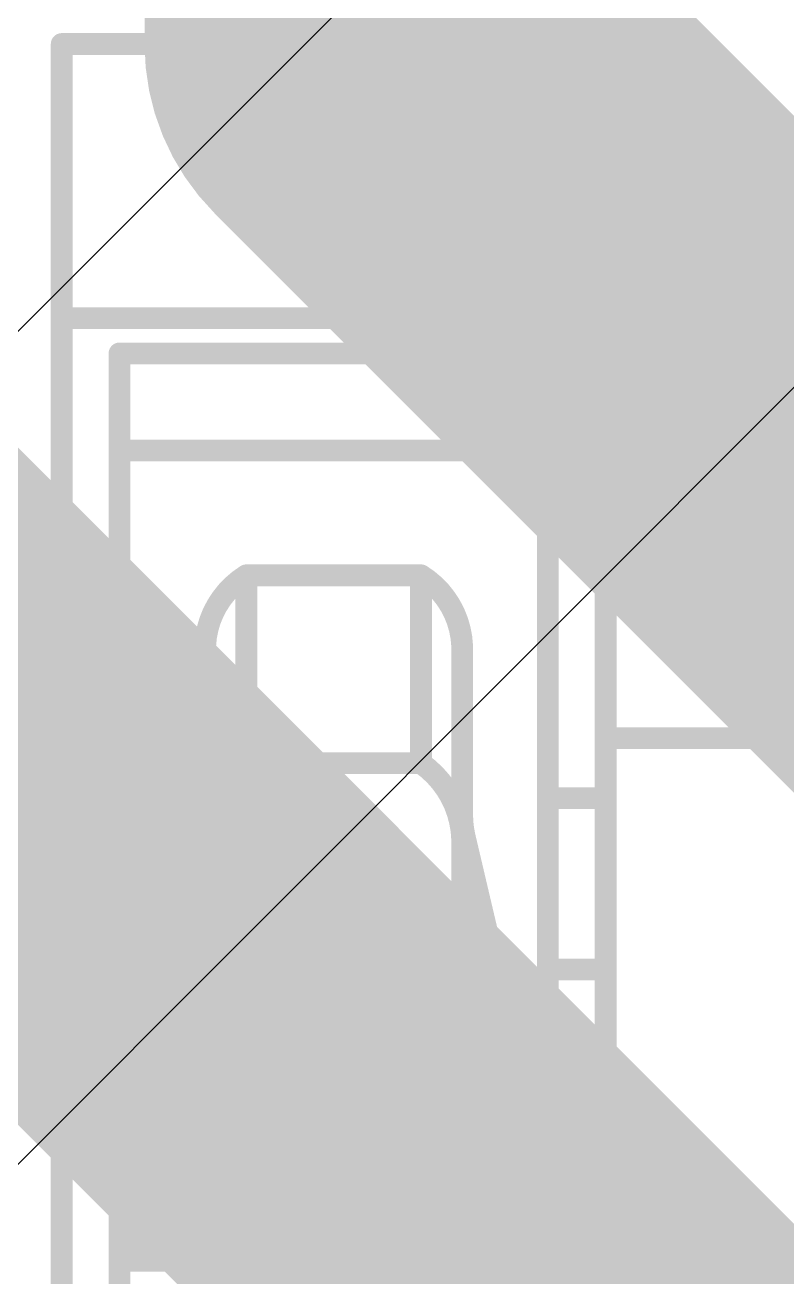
# Model space of a CAD drawing. Header units: inches. Extents: x -6 to 5433, y -4 to 5447.
# Drawn here: x 19.83 to 20.274, y 30.356 to 31.086 of the extents above; entities that cross this region are included whole.
import ezdxf

# ---------------------------------------------------------------- set-up
doc = ezdxf.new("R2010")
doc.units = ezdxf.units.IN
for name, color, linetype in [('Bottom Layer', 5, 'Continuous'), ('Bottom Solder', 6, 'Continuous'), ('Mechanical 4', 56, 'Continuous'), ('Top Layer', 1, 'Continuous'), ('Top Solder', 216, 'Continuous')]:
    doc.layers.add(name, color=color, linetype=linetype)

msp = doc.modelspace()

# ---------------------------------------------------------------- linework, layer by layer
at = {"layer": 'Bottom Layer'}
msp.add_lwpolyline([(18.44298064, 29.52592774, 0.2794, 0.2794, -0.9999999999999999), (19.89078064, 29.52592774, 0.2794, 0.2794, 0)], format="xyseb", dxfattribs=at)
at = {"layer": 'Bottom Solder'}
msp.add_line((13.15442632, 23.74523064), (5432.852131479999, 5447.49311058), dxfattribs=at)
at = {"layer": 'Mechanical 4'}
for points in [[(19.8511541, 31.07494674, 0.0127, 0.0127, 0), (20.1686541, 31.07494674, 0.0127, 0.0127, 0)], [(19.8511541, 30.28744514, 0.0127, 0.0127, 0), (19.8511541, 31.07494674, 0.0127, 0.0127, 0)], [(20.1686541, 30.66994628, 0.0127, 0.0127, 0), (20.1686541, 31.07494674, 0.0127, 0.0127, 0)], [(19.8511541, 30.91494452, 0.0127, 0.0127, 0), (20.1686541, 30.91494452, 0.0127, 0.0127, 0)], [(19.88490562, 30.89440862, 0.0127, 0.0127, 0), (20.13490512, 30.89440862, 0.0127, 0.0127, 0)], [(19.88490562, 30.28744514, 0.0127, 0.0127, 0), (19.88490562, 30.89440862, 0.0127, 0.0127, 0)], [(20.13490512, 30.28744514, 0.0127, 0.0127, 0), (20.13490512, 30.89440862, 0.0127, 0.0127, 0)], [(19.88490562, 30.83773868, 0.0127, 0.0127, 0), (20.13490512, 30.83773868, 0.0127, 0.0127, 0)], [(19.93490552, 30.72369522, 0.0127, 0.0127, -0.2473774344944057), (19.9589136, 30.76494482, 0.0127, 0.0127, 0)], [(19.95891614, 30.76494482, 0.0127, 0.0127, 0), (20.0608946, 30.76494482, 0.0127, 0.0127, 0)], [(19.95891614, 30.65528286, 0.0127, 0.0127, 0), (19.95891614, 30.76494482, 0.0127, 0.0127, 0)], [(20.0608946, 30.65528286, 0.0127, 0.0127, 0), (20.0608946, 30.76494482, 0.0127, 0.0127, 0)], [(20.06089714, 30.76494482, 0.0127, 0.0127, -0.2473774344944055), (20.08490522, 30.72369522, 0.0127, 0.0127, 0)], [(19.93490552, 30.50434844, 0.0127, 0.0127, 0), (19.93490552, 30.72369522, 0.0127, 0.0127, 0)], [(20.08490522, 30.50434844, 0.0127, 0.0127, 0), (20.08490522, 30.72369522, 0.0127, 0.0127, 0)], [(19.5336541, 30.66994628, 0.0127, 0.0127, 0), (19.8511541, 30.66994628, 0.0127, 0.0127, 0)], [(20.1686541, 30.66994628, 0.0127, 0.0127, 0), (20.4861541, 30.66994628, 0.0127, 0.0127, 0)], [(20.1686541, 30.28744514, 0.0127, 0.0127, 0), (20.1686541, 30.66994628, 0.0127, 0.0127, 0)], [(19.93490552, 30.61071348, 0.0127, 0.0127, -0.2374800627721871), (19.9589136, 30.6552854, 0.0127, 0.0127, 0)], [(19.95891614, 30.65528286, 0.0127, 0.0127, 0), (20.0608946, 30.65528286, 0.0127, 0.0127, 0)], [(20.06089714, 30.6552854, 0.0127, 0.0127, -0.2374800627721868), (20.08490522, 30.61071348, 0.0127, 0.0127, 0)], [(19.8511541, 30.63494508, 0.0127, 0.0127, 0), (19.88490562, 30.63494508, 0.0127, 0.0127, 0)], [(20.13490512, 30.63494508, 0.0127, 0.0127, 0), (20.1686541, 30.63494508, 0.0127, 0.0127, 0)], [(19.93490552, 30.62525752, 0.0127, 0.0127, -0.05786385222314867), (19.9333866, 30.61223494, 0.0127, 0.0127, 0)], [(20.08642414, 30.61223494, 0.0127, 0.0127, -0.05786385222358634), (20.08490522, 30.62525752, 0.0127, 0.0127, 0)], [(19.9128634, 30.5249453, 0.0127, 0.0127, 0), (19.9333866, 30.61223494, 0.0127, 0.0127, 0)], [(19.9333866, 30.49027684, 0.0127, 0.0127, 0), (19.9333866, 30.61223494, 0.0127, 0.0127, 0)], [(20.08642414, 30.61223494, 0.0127, 0.0127, 0), (20.1069448, 30.5249453, 0.0127, 0.0127, 0)], [(20.08642414, 30.49027684, 0.0127, 0.0127, 0), (20.08642414, 30.61223494, 0.0127, 0.0127, 0)], [(19.8511541, 30.53494528, 0.0127, 0.0127, 0), (19.88490562, 30.53494528, 0.0127, 0.0127, 0)], [(20.13490512, 30.53494528, 0.0127, 0.0127, 0), (20.1686541, 30.53494528, 0.0127, 0.0127, 0)], [(19.91286594, 30.52494784, 0.0127, 0.0127, -0.1625906327552088), (19.88642454, 30.46645418, 0.0127, 0.0127, 0)], [(20.1333862, 30.46645418, 0.0127, 0.0127, -0.1625906327552086), (20.1069448, 30.52494784, 0.0127, 0.0127, 0)], [(19.93490552, 30.50434844, 0.0127, 0.0127, -0.05365793627952005), (19.9333866, 30.49027684, 0.0127, 0.0127, 0)], [(20.08642414, 30.49027684, 0.0127, 0.0127, -0.0536579362795205), (20.08490522, 30.50434844, 0.0127, 0.0127, 0)], [(19.88490562, 30.49328166, 0.0127, 0.0127, 0), (19.903567, 30.49328166, 0.0127, 0.0127, 0)], [(20.11624374, 30.49328166, 0.0127, 0.0127, 0), (20.13490512, 30.49328166, 0.0127, 0.0127, 0)], [(19.92553292, 30.45417836, 0.0127, 0.0127, 0), (19.9333866, 30.49027684, 0.0127, 0.0127, 0)], [(20.08642414, 30.49027684, 0.0127, 0.0127, 0), (20.09427782, 30.45417836, 0.0127, 0.0127, 0)], [(19.88490562, 30.46521466, 0.0127, 0.0127, -0.01102176086805172), (19.88494118, 30.46530102, 0.0127, 0.0127, 0)], [(19.88494118, 30.46530102, 0.0127, 0.0127, -0.02840440635602589), (19.8849869, 30.46538992, 0.0127, 0.0127, 0)], [(19.8849869, 30.46538992, 0.0127, 0.0127, -0.03504147053447643), (19.88505294, 30.46548644, 0.0127, 0.0127, 0)], [(19.88505294, 30.46548644, 0.0127, 0.0127, -0.0323185832356875), (19.885152, 30.46559312, 0.0127, 0.0127, 0)], [(19.885152, 30.46559312, 0.0127, 0.0127, -0.02446223679578962), (19.88528916, 30.4657125, 0.0127, 0.0127, 0)], [(19.8852917, 30.46570996, 0.0127, 0.0127, -0.01372918962693719), (19.8854695, 30.46584458, 0.0127, 0.0127, 0)], [(19.8854695, 30.46584458, 0.0127, 0.0127, -0.00811999270480465), (19.88568032, 30.46598682, 0.0127, 0.0127, 0)], [(19.88567778, 30.46598936, 0.0127, 0.0127, -0.004820635655698693), (19.885914, 30.46613922, 0.0127, 0.0127, 0)], [(19.885914, 30.46613922, 0.0127, 0.0127, 0), (19.88642454, 30.46645418, 0.0127, 0.0127, 0)], [(19.88642454, 30.36607592, 0.0127, 0.0127, 0), (19.88642454, 30.46645418, 0.0127, 0.0127, 0)], [(20.1333862, 30.46645418, 0.0127, 0.0127, 0), (20.1336529, 30.46629416, 0.0127, 0.0127, 0)], [(20.1333862, 30.36607592, 0.0127, 0.0127, 0), (20.1333862, 30.46645418, 0.0127, 0.0127, 0)], [(20.1336529, 30.46629416, 0.0127, 0.0127, 0), (20.13391198, 30.46613414, 0.0127, 0.0127, 0)], [(20.13390944, 30.4661316, 0.0127, 0.0127, -0.006054857854881923), (20.1341482, 30.46598174, 0.0127, 0.0127, 0)], [(20.13415074, 30.46598428, 0.0127, 0.0127, -0.01073696928005875), (20.13435648, 30.46584204, 0.0127, 0.0127, 0)], [(20.13435648, 30.4658395, 0.0127, 0.0127, -0.01856237099909768), (20.13452158, 30.4657125, 0.0127, 0.0127, 0)], [(20.13452158, 30.46571504, 0.0127, 0.0127, -0.02338621056745245), (20.13464604, 30.4655982, 0.0127, 0.0127, 0)], [(20.13464604, 30.46559565999999, 0.0127, 0.0127, -0.0543214511811746), (20.13480606, 30.465395, 0.0127, 0.0127, 0)], [(20.1348086, 30.46539754, 0.0127, 0.0127, -0.02859688055497075), (20.13490766, 30.46521466, 0.0127, 0.0127, 0)], [(19.92553292, 30.4541809, 0.0127, 0.0127, -0.1798939642534223), (19.88642454, 30.36607592, 0.0127, 0.0127, 0)], [(19.92553292, 30.45417836, 0.0127, 0.0127, 0), (20.09427782, 30.45417836, 0.0127, 0.0127, 0)], [(20.1333862, 30.36607592, 0.0127, 0.0127, -0.1798939642534224), (20.09427782, 30.4541809, 0.0127, 0.0127, 0)], [(19.88490562, 30.36514628, 0.0127, 0.0127, -0.01323430962794285), (19.88494118, 30.36521231999999, 0.0127, 0.0127, 0)], [(19.88490562, 30.36494562, 0.0127, 0.0127, 0), (20.13490512, 30.36494562, 0.0127, 0.0127, 0)], [(19.88494118, 30.36521231999999, 0.0127, 0.0127, -0.03268862901170292), (19.8849869, 30.36528089999999, 0.0127, 0.0127, 0)], [(19.8849869, 30.36527582, 0.0127, 0.0127, -0.03744583027349659), (19.88505294, 30.36534948, 0.0127, 0.0127, 0)], [(19.88505294, 30.36534948, 0.0127, 0.0127, -0.03188120468460219), (19.885152, 30.36542822, 0.0127, 0.0127, 0)], [(19.88514946, 30.36543076, 0.0127, 0.0127, -0.02261994766157868), (19.88528916, 30.3655222, 0.0127, 0.0127, 0)], [(19.88528916, 30.36551966, 0.0127, 0.0127, -0.01220889247108395), (19.88546696, 30.36561872, 0.0127, 0.0127, 0)], [(19.88546696, 30.36561872, 0.0127, 0.0127, -0.007070305402243114), (19.88567778, 30.3657254, 0.0127, 0.0127, 0)], [(19.88567778, 30.3657254, 0.0127, 0.0127, 0), (19.885914, 30.3658397, 0.0127, 0.0127, 0)], [(19.885914, 30.3658397, 0.0127, 0.0127, 0), (19.88642454, 30.36607592, 0.0127, 0.0127, 0)], [(20.1333862, 30.36607592, 0.0127, 0.0127, 0), (20.1336529, 30.365954, 0.0127, 0.0127, 0)], [(20.1336529, 30.365954, 0.0127, 0.0127, 0), (20.13391198, 30.36583716, 0.0127, 0.0127, 0)], [(20.13391198, 30.36583716, 0.0127, 0.0127, -0.005205334024230582), (20.13415074, 30.3657254, 0.0127, 0.0127, 0)], [(20.1341482, 30.36572286, 0.0127, 0.0127, -0.009375622350299602), (20.13435394, 30.36561618, 0.0127, 0.0127, 0)], [(20.13435394, 30.36561618, 0.0127, 0.0127, -0.01668702491004502), (20.13452158, 30.36551966, 0.0127, 0.0127, 0)], [(20.13452158, 30.36551966, 0.0127, 0.0127, -0.0219939169522907), (20.13464604, 30.3654333, 0.0127, 0.0127, 0)], [(20.1346435, 30.3654333, 0.0127, 0.0127, -0.02675089172264857), (20.13473748, 30.36535456, 0.0127, 0.0127, 0)], [(20.13474002, 30.36535456, 0.0127, 0.0127, -0.02828763809019078), (20.1348086, 30.36528344, 0.0127, 0.0127, 0)], [(20.1348086, 30.36528344, 0.0127, 0.0127, -0.03260546151001465), (20.13490512, 30.36514628, 0.0127, 0.0127, 0)]]:
    msp.add_lwpolyline(points, format="xyseb", dxfattribs=at)
for points in [[(19.8479791, 31.07494674, 0.00635, 0.00635, 1), (19.8543291, 31.07494674, 0.00635, 0.00635, 1)], [(19.8479791, 31.07494674, 0.00635, 0.00635, 1), (19.8543291, 31.07494674, 0.00635, 0.00635, 1)], [(20.1654791, 31.07494674, 0.00635, 0.00635, 1), (20.1718291, 31.07494674, 0.00635, 0.00635, 1)], [(20.1654791, 31.07494674, 0.00635, 0.00635, 1), (20.1718291, 31.07494674, 0.00635, 0.00635, 1)], [(19.8479791, 30.91494452, 0.00635, 0.00635, 1), (19.8543291, 30.91494452, 0.00635, 0.00635, 1)], [(20.1654791, 30.91494452, 0.00635, 0.00635, 1), (20.1718291, 30.91494452, 0.00635, 0.00635, 1)], [(19.88173062, 30.89440862, 0.00635, 0.00635, 1), (19.88808062, 30.89440862, 0.00635, 0.00635, 1)], [(19.88173062, 30.89440862, 0.00635, 0.00635, 1), (19.88808062, 30.89440862, 0.00635, 0.00635, 1)], [(20.13173012, 30.89440862, 0.00635, 0.00635, 1), (20.13808012, 30.89440862, 0.00635, 0.00635, 1)], [(20.13173012, 30.89440862, 0.00635, 0.00635, 1), (20.13808012, 30.89440862, 0.00635, 0.00635, 1)], [(19.88173062, 30.83773868, 0.00635, 0.00635, 1), (19.88808062, 30.83773868, 0.00635, 0.00635, 1)], [(20.13173012, 30.83773868, 0.00635, 0.00635, 1), (20.13808012, 30.83773868, 0.00635, 0.00635, 1)], [(19.9557386, 30.76494482, 0.00635, 0.00635, 1), (19.9620886, 30.76494482, 0.00635, 0.00635, 1)], [(19.95574114, 30.76494482, 0.00635, 0.00635, 1), (19.96209114, 30.76494482, 0.00635, 0.00635, 1)], [(19.95574114, 30.76494482, 0.00635, 0.00635, 1), (19.96209114, 30.76494482, 0.00635, 0.00635, 1)], [(20.0577196, 30.76494482, 0.00635, 0.00635, 1), (20.0640696, 30.76494482, 0.00635, 0.00635, 1)], [(20.0577196, 30.76494482, 0.00635, 0.00635, 1), (20.0640696, 30.76494482, 0.00635, 0.00635, 1)], [(20.05772214, 30.76494482, 0.00635, 0.00635, 1), (20.06407214, 30.76494482, 0.00635, 0.00635, 1)], [(19.93173052, 30.72369522, 0.00635, 0.00635, 1), (19.93808052, 30.72369522, 0.00635, 0.00635, 1)], [(19.93173052, 30.72369522, 0.00635, 0.00635, 1), (19.93808052, 30.72369522, 0.00635, 0.00635, 1)], [(20.08173022, 30.72369522, 0.00635, 0.00635, 1), (20.08808022, 30.72369522, 0.00635, 0.00635, 1)], [(20.08173022, 30.72369522, 0.00635, 0.00635, 1), (20.08808022, 30.72369522, 0.00635, 0.00635, 1)], [(19.8479791, 30.66994628, 0.00635, 0.00635, 1), (19.8543291, 30.66994628, 0.00635, 0.00635, 1)], [(20.1654791, 30.66994628, 0.00635, 0.00635, 1), (20.1718291, 30.66994628, 0.00635, 0.00635, 1)], [(20.1654791, 30.66994628, 0.00635, 0.00635, 1), (20.1718291, 30.66994628, 0.00635, 0.00635, 1)], [(20.1654791, 30.66994628, 0.00635, 0.00635, 1), (20.1718291, 30.66994628, 0.00635, 0.00635, 1)], [(19.9557386, 30.6552854, 0.00635, 0.00635, 1), (19.9620886, 30.6552854, 0.00635, 0.00635, 1)], [(19.95574114, 30.65528286, 0.00635, 0.00635, 1), (19.96209114, 30.65528286, 0.00635, 0.00635, 1)], [(19.95574114, 30.65528286, 0.00635, 0.00635, 1), (19.96209114, 30.65528286, 0.00635, 0.00635, 1)], [(20.0577196, 30.65528286, 0.00635, 0.00635, 1), (20.0640696, 30.65528286, 0.00635, 0.00635, 1)], [(20.0577196, 30.65528286, 0.00635, 0.00635, 1), (20.0640696, 30.65528286, 0.00635, 0.00635, 1)], [(20.05772214, 30.6552854, 0.00635, 0.00635, 1), (20.06407214, 30.6552854, 0.00635, 0.00635, 1)], [(19.8479791, 30.63494508, 0.00635, 0.00635, 1), (19.8543291, 30.63494508, 0.00635, 0.00635, 1)], [(19.88173062, 30.63494508, 0.00635, 0.00635, 1), (19.88808062, 30.63494508, 0.00635, 0.00635, 1)], [(20.13173012, 30.63494508, 0.00635, 0.00635, 1), (20.13808012, 30.63494508, 0.00635, 0.00635, 1)], [(20.1654791, 30.63494508, 0.00635, 0.00635, 1), (20.1718291, 30.63494508, 0.00635, 0.00635, 1)], [(19.93173052, 30.62525752, 0.00635, 0.00635, 1), (19.93808052, 30.62525752, 0.00635, 0.00635, 1)], [(20.08173022, 30.62525752, 0.00635, 0.00635, 1), (20.08808022, 30.62525752, 0.00635, 0.00635, 1)], [(19.9302116, 30.61223494, 0.00635, 0.00635, 1), (19.9365616, 30.61223494, 0.00635, 0.00635, 1)], [(19.9302116, 30.61223494, 0.00635, 0.00635, 1), (19.9365616, 30.61223494, 0.00635, 0.00635, 1)], [(19.9302116, 30.61223494, 0.00635, 0.00635, 1), (19.9365616, 30.61223494, 0.00635, 0.00635, 1)], [(19.93173052, 30.61071348, 0.00635, 0.00635, 1), (19.93808052, 30.61071348, 0.00635, 0.00635, 1)], [(20.08173022, 30.61071348, 0.00635, 0.00635, 1), (20.08808022, 30.61071348, 0.00635, 0.00635, 1)], [(20.08324914, 30.61223494, 0.00635, 0.00635, 1), (20.08959914, 30.61223494, 0.00635, 0.00635, 1)], [(20.08324914, 30.61223494, 0.00635, 0.00635, 1), (20.08959914, 30.61223494, 0.00635, 0.00635, 1)], [(20.08324914, 30.61223494, 0.00635, 0.00635, 1), (20.08959914, 30.61223494, 0.00635, 0.00635, 1)], [(19.8479791, 30.53494528, 0.00635, 0.00635, 1), (19.8543291, 30.53494528, 0.00635, 0.00635, 1)], [(19.88173062, 30.53494528, 0.00635, 0.00635, 1), (19.88808062, 30.53494528, 0.00635, 0.00635, 1)], [(20.13173012, 30.53494528, 0.00635, 0.00635, 1), (20.13808012, 30.53494528, 0.00635, 0.00635, 1)], [(20.1654791, 30.53494528, 0.00635, 0.00635, 1), (20.1718291, 30.53494528, 0.00635, 0.00635, 1)], [(19.9096884, 30.5249453, 0.00635, 0.00635, 1), (19.9160384, 30.5249453, 0.00635, 0.00635, 1)], [(19.90969094, 30.52494784, 0.00635, 0.00635, 1), (19.91604094, 30.52494784, 0.00635, 0.00635, 1)], [(20.1037698, 30.52494784, 0.00635, 0.00635, 1), (20.1101198, 30.52494784, 0.00635, 0.00635, 1)], [(20.1037698, 30.5249453, 0.00635, 0.00635, 1), (20.1101198, 30.5249453, 0.00635, 0.00635, 1)], [(19.93173052, 30.50434844, 0.00635, 0.00635, 1), (19.93808052, 30.50434844, 0.00635, 0.00635, 1)], [(19.93173052, 30.50434844, 0.00635, 0.00635, 1), (19.93808052, 30.50434844, 0.00635, 0.00635, 1)], [(20.08173022, 30.50434844, 0.00635, 0.00635, 1), (20.08808022, 30.50434844, 0.00635, 0.00635, 1)], [(20.08173022, 30.50434844, 0.00635, 0.00635, 1), (20.08808022, 30.50434844, 0.00635, 0.00635, 1)], [(19.88173062, 30.49328166, 0.00635, 0.00635, 1), (19.88808062, 30.49328166, 0.00635, 0.00635, 1)], [(19.900392, 30.49328166, 0.00635, 0.00635, 1), (19.906742, 30.49328166, 0.00635, 0.00635, 1)], [(20.11306874, 30.49328166, 0.00635, 0.00635, 1), (20.11941874, 30.49328166, 0.00635, 0.00635, 1)], [(20.13173012, 30.49328166, 0.00635, 0.00635, 1), (20.13808012, 30.49328166, 0.00635, 0.00635, 1)], [(19.9302116, 30.49027684, 0.00635, 0.00635, 1), (19.9365616, 30.49027684, 0.00635, 0.00635, 1)], [(19.9302116, 30.49027684, 0.00635, 0.00635, 1), (19.9365616, 30.49027684, 0.00635, 0.00635, 1)], [(19.9302116, 30.49027684, 0.00635, 0.00635, 1), (19.9365616, 30.49027684, 0.00635, 0.00635, 1)], [(20.08324914, 30.49027684, 0.00635, 0.00635, 1), (20.08959914, 30.49027684, 0.00635, 0.00635, 1)], [(20.08324914, 30.49027684, 0.00635, 0.00635, 1), (20.08959914, 30.49027684, 0.00635, 0.00635, 1)], [(20.08324914, 30.49027684, 0.00635, 0.00635, 1), (20.08959914, 30.49027684, 0.00635, 0.00635, 1)], [(19.88173062, 30.46521466, 0.00635, 0.00635, 1), (19.88808062, 30.46521466, 0.00635, 0.00635, 1)], [(19.88176618, 30.46530102, 0.00635, 0.00635, 1), (19.88811618, 30.46530102, 0.00635, 0.00635, 1)], [(19.88176618, 30.46530102, 0.00635, 0.00635, 1), (19.88811618, 30.46530102, 0.00635, 0.00635, 1)], [(19.8818119, 30.46538992, 0.00635, 0.00635, 1), (19.8881619, 30.46538992, 0.00635, 0.00635, 1)], [(19.8818119, 30.46538992, 0.00635, 0.00635, 1), (19.8881619, 30.46538992, 0.00635, 0.00635, 1)], [(19.88187794, 30.46548644, 0.00635, 0.00635, 1), (19.88822794, 30.46548644, 0.00635, 0.00635, 1)], [(19.88187794, 30.46548644, 0.00635, 0.00635, 1), (19.88822794, 30.46548644, 0.00635, 0.00635, 1)], [(19.881977, 30.46559312, 0.00635, 0.00635, 1), (19.888327, 30.46559312, 0.00635, 0.00635, 1)], [(19.881977, 30.46559312, 0.00635, 0.00635, 1), (19.888327, 30.46559312, 0.00635, 0.00635, 1)], [(19.88211416, 30.4657125, 0.00635, 0.00635, 1), (19.88846416, 30.4657125, 0.00635, 0.00635, 1)], [(19.8821167, 30.46570996, 0.00635, 0.00635, 1), (19.8884667, 30.46570996, 0.00635, 0.00635, 1)], [(19.8822945, 30.46584458, 0.00635, 0.00635, 1), (19.8886445, 30.46584458, 0.00635, 0.00635, 1)], [(19.8822945, 30.46584458, 0.00635, 0.00635, 1), (19.8886445, 30.46584458, 0.00635, 0.00635, 1)], [(19.88250278, 30.46598936, 0.00635, 0.00635, 1), (19.88885278, 30.46598936, 0.00635, 0.00635, 1)], [(19.88250532, 30.46598682, 0.00635, 0.00635, 1), (19.88885532, 30.46598682, 0.00635, 0.00635, 1)], [(19.882739, 30.46613922, 0.00635, 0.00635, 1), (19.889089, 30.46613922, 0.00635, 0.00635, 1)], [(19.882739, 30.46613922, 0.00635, 0.00635, 1), (19.889089, 30.46613922, 0.00635, 0.00635, 1)], [(19.88324954, 30.46645418, 0.00635, 0.00635, 1), (19.88959954, 30.46645418, 0.00635, 0.00635, 1)], [(19.88324954, 30.46645418, 0.00635, 0.00635, 1), (19.88959954, 30.46645418, 0.00635, 0.00635, 1)], [(19.88324954, 30.46645418, 0.00635, 0.00635, 1), (19.88959954, 30.46645418, 0.00635, 0.00635, 1)], [(20.1302112, 30.46645418, 0.00635, 0.00635, 1), (20.1365612, 30.46645418, 0.00635, 0.00635, 1)], [(20.1302112, 30.46645418, 0.00635, 0.00635, 1), (20.1365612, 30.46645418, 0.00635, 0.00635, 1)], [(20.1302112, 30.46645418, 0.00635, 0.00635, 1), (20.1365612, 30.46645418, 0.00635, 0.00635, 1)], [(20.1304779, 30.46629416, 0.00635, 0.00635, 1), (20.1368279, 30.46629416, 0.00635, 0.00635, 1)], [(20.1304779, 30.46629416, 0.00635, 0.00635, 1), (20.1368279, 30.46629416, 0.00635, 0.00635, 1)], [(20.13073444, 30.4661316, 0.00635, 0.00635, 1), (20.13708444, 30.4661316, 0.00635, 0.00635, 1)], [(20.13073698, 30.46613414, 0.00635, 0.00635, 1), (20.13708698, 30.46613414, 0.00635, 0.00635, 1)], [(20.1309732, 30.46598174, 0.00635, 0.00635, 1), (20.1373232, 30.46598174, 0.00635, 0.00635, 1)], [(20.13097574, 30.46598428, 0.00635, 0.00635, 1), (20.13732574, 30.46598428, 0.00635, 0.00635, 1)], [(20.13118148, 30.46584204, 0.00635, 0.00635, 1), (20.13753148, 30.46584204, 0.00635, 0.00635, 1)], [(20.13118148, 30.4658395, 0.00635, 0.00635, 1), (20.13753148, 30.4658395, 0.00635, 0.00635, 1)], [(20.13134658, 30.46571504, 0.00635, 0.00635, 1), (20.13769658, 30.46571504, 0.00635, 0.00635, 1)], [(20.13134658, 30.4657125, 0.00635, 0.00635, 1), (20.13769658, 30.4657125, 0.00635, 0.00635, 1)], [(20.13147104, 30.4655982, 0.00635, 0.00635, 1), (20.13782104, 30.4655982, 0.00635, 0.00635, 1)], [(20.13147104, 30.46559565999999, 0.00635, 0.00635, 1), (20.13782104, 30.46559565999999, 0.00635, 0.00635, 1)], [(20.13163106, 30.465395, 0.00635, 0.00635, 1), (20.13798106, 30.465395, 0.00635, 0.00635, 1)], [(20.1316336, 30.46539754, 0.00635, 0.00635, 1), (20.1379836, 30.46539754, 0.00635, 0.00635, 1)], [(20.13173266, 30.46521466, 0.00635, 0.00635, 1), (20.13808266, 30.46521466, 0.00635, 0.00635, 1)], [(19.92235792, 30.4541809, 0.00635, 0.00635, 1), (19.92870792, 30.4541809, 0.00635, 0.00635, 1)], [(19.92235792, 30.45417836, 0.00635, 0.00635, 1), (19.92870792, 30.45417836, 0.00635, 0.00635, 1)], [(19.92235792, 30.45417836, 0.00635, 0.00635, 1), (19.92870792, 30.45417836, 0.00635, 0.00635, 1)], [(20.09110282, 30.4541809, 0.00635, 0.00635, 1), (20.09745282, 30.4541809, 0.00635, 0.00635, 1)], [(20.09110282, 30.45417836, 0.00635, 0.00635, 1), (20.09745282, 30.45417836, 0.00635, 0.00635, 1)], [(20.09110282, 30.45417836, 0.00635, 0.00635, 1), (20.09745282, 30.45417836, 0.00635, 0.00635, 1)], [(19.88173062, 30.36514628, 0.00635, 0.00635, 1), (19.88808062, 30.36514628, 0.00635, 0.00635, 1)], [(19.88173062, 30.36494562, 0.00635, 0.00635, 1), (19.88808062, 30.36494562, 0.00635, 0.00635, 1)], [(19.88176618, 30.36521231999999, 0.00635, 0.00635, 1), (19.88811618, 30.36521231999999, 0.00635, 0.00635, 1)], [(19.88176618, 30.36521231999999, 0.00635, 0.00635, 1), (19.88811618, 30.36521231999999, 0.00635, 0.00635, 1)], [(19.8818119, 30.36528089999999, 0.00635, 0.00635, 1), (19.8881619, 30.36528089999999, 0.00635, 0.00635, 1)], [(19.8818119, 30.36527582, 0.00635, 0.00635, 1), (19.8881619, 30.36527582, 0.00635, 0.00635, 1)], [(19.88187794, 30.36534948, 0.00635, 0.00635, 1), (19.88822794, 30.36534948, 0.00635, 0.00635, 1)], [(19.88187794, 30.36534948, 0.00635, 0.00635, 1), (19.88822794, 30.36534948, 0.00635, 0.00635, 1)], [(19.88197446, 30.36543076, 0.00635, 0.00635, 1), (19.88832446, 30.36543076, 0.00635, 0.00635, 1)], [(19.881977, 30.36542822, 0.00635, 0.00635, 1), (19.888327, 30.36542822, 0.00635, 0.00635, 1)], [(19.88211416, 30.3655222, 0.00635, 0.00635, 1), (19.88846416, 30.3655222, 0.00635, 0.00635, 1)], [(19.88211416, 30.36551966, 0.00635, 0.00635, 1), (19.88846416, 30.36551966, 0.00635, 0.00635, 1)], [(19.88229196, 30.36561872, 0.00635, 0.00635, 1), (19.88864196, 30.36561872, 0.00635, 0.00635, 1)], [(19.88229196, 30.36561872, 0.00635, 0.00635, 1), (19.88864196, 30.36561872, 0.00635, 0.00635, 1)], [(19.88250278, 30.3657254, 0.00635, 0.00635, 1), (19.88885278, 30.3657254, 0.00635, 0.00635, 1)], [(19.88250278, 30.3657254, 0.00635, 0.00635, 1), (19.88885278, 30.3657254, 0.00635, 0.00635, 1)], [(19.882739, 30.3658397, 0.00635, 0.00635, 1), (19.889089, 30.3658397, 0.00635, 0.00635, 1)], [(19.882739, 30.3658397, 0.00635, 0.00635, 1), (19.889089, 30.3658397, 0.00635, 0.00635, 1)], [(19.88324954, 30.36607592, 0.00635, 0.00635, 1), (19.88959954, 30.36607592, 0.00635, 0.00635, 1)], [(19.88324954, 30.36607592, 0.00635, 0.00635, 1), (19.88959954, 30.36607592, 0.00635, 0.00635, 1)], [(19.88324954, 30.36607592, 0.00635, 0.00635, 1), (19.88959954, 30.36607592, 0.00635, 0.00635, 1)], [(20.1302112, 30.36607592, 0.00635, 0.00635, 1), (20.1365612, 30.36607592, 0.00635, 0.00635, 1)], [(20.1302112, 30.36607592, 0.00635, 0.00635, 1), (20.1365612, 30.36607592, 0.00635, 0.00635, 1)], [(20.1302112, 30.36607592, 0.00635, 0.00635, 1), (20.1365612, 30.36607592, 0.00635, 0.00635, 1)], [(20.1304779, 30.365954, 0.00635, 0.00635, 1), (20.1368279, 30.365954, 0.00635, 0.00635, 1)], [(20.1304779, 30.365954, 0.00635, 0.00635, 1), (20.1368279, 30.365954, 0.00635, 0.00635, 1)], [(20.13073698, 30.36583716, 0.00635, 0.00635, 1), (20.13708698, 30.36583716, 0.00635, 0.00635, 1)], [(20.13073698, 30.36583716, 0.00635, 0.00635, 1), (20.13708698, 30.36583716, 0.00635, 0.00635, 1)], [(20.1309732, 30.36572286, 0.00635, 0.00635, 1), (20.1373232, 30.36572286, 0.00635, 0.00635, 1)], [(20.13097574, 30.3657254, 0.00635, 0.00635, 1), (20.13732574, 30.3657254, 0.00635, 0.00635, 1)], [(20.13117894, 30.36561618, 0.00635, 0.00635, 1), (20.13752894, 30.36561618, 0.00635, 0.00635, 1)], [(20.13117894, 30.36561618, 0.00635, 0.00635, 1), (20.13752894, 30.36561618, 0.00635, 0.00635, 1)], [(20.13134658, 30.36551966, 0.00635, 0.00635, 1), (20.13769658, 30.36551966, 0.00635, 0.00635, 1)], [(20.13134658, 30.36551966, 0.00635, 0.00635, 1), (20.13769658, 30.36551966, 0.00635, 0.00635, 1)], [(20.1314685, 30.3654333, 0.00635, 0.00635, 1), (20.1378185, 30.3654333, 0.00635, 0.00635, 1)], [(20.13147104, 30.3654333, 0.00635, 0.00635, 1), (20.13782104, 30.3654333, 0.00635, 0.00635, 1)], [(20.13156248, 30.36535456, 0.00635, 0.00635, 1), (20.13791248, 30.36535456, 0.00635, 0.00635, 1)], [(20.13156502, 30.36535456, 0.00635, 0.00635, 1), (20.13791502, 30.36535456, 0.00635, 0.00635, 1)], [(20.1316336, 30.36528344, 0.00635, 0.00635, 1), (20.1379836, 30.36528344, 0.00635, 0.00635, 1)], [(20.1316336, 30.36528344, 0.00635, 0.00635, 1), (20.1379836, 30.36528344, 0.00635, 0.00635, 1)], [(20.13173012, 30.36514628, 0.00635, 0.00635, 1), (20.13808012, 30.36514628, 0.00635, 0.00635, 1)], [(20.13173012, 30.36494562, 0.00635, 0.00635, 1), (20.13808012, 30.36494562, 0.00635, 0.00635, 1)]]:
    msp.add_lwpolyline(points, format="xyseb", close=True, dxfattribs=at)
at = {"layer": 'Top Layer'}
for points in [[(20.03920046, 31.07494928, 0.2794, 0.2794, 0), (20.03920046, 31.9213484, 0.2794, 0.2794, 0)], [(20.03920046, 31.07494928, 0.2794, 0.2794, 0), (20.44420346, 30.66994628, 0.2794, 0.2794, 0)], [(19.58200046, 30.88557196, 0.2794, 0.2794, 0), (20.25482614, 30.21274628, 0.2794, 0.2794, 0)]]:
    msp.add_lwpolyline(points, format="xyseb", dxfattribs=at)
msp.add_lwpolyline([(19.96935046, 31.07494928, 0.1397, 0.1397, 1), (20.10905046, 31.07494928, 0.1397, 0.1397, 1)], format="xyseb", close=True, dxfattribs=at)
msp.add_lwpolyline([(19.96935046, 31.07494928, 0.1397, 0.1397, 1), (20.10905046, 31.07494928, 0.1397, 0.1397, 1)], format="xyseb", close=True, dxfattribs=at)
at = {"layer": 'Top Solder'}
msp.add_line((-3.36868262, 7.6978383), (5432.852131479999, 5447.49311058), dxfattribs=at)

doc.saveas('drawing.dxf')
